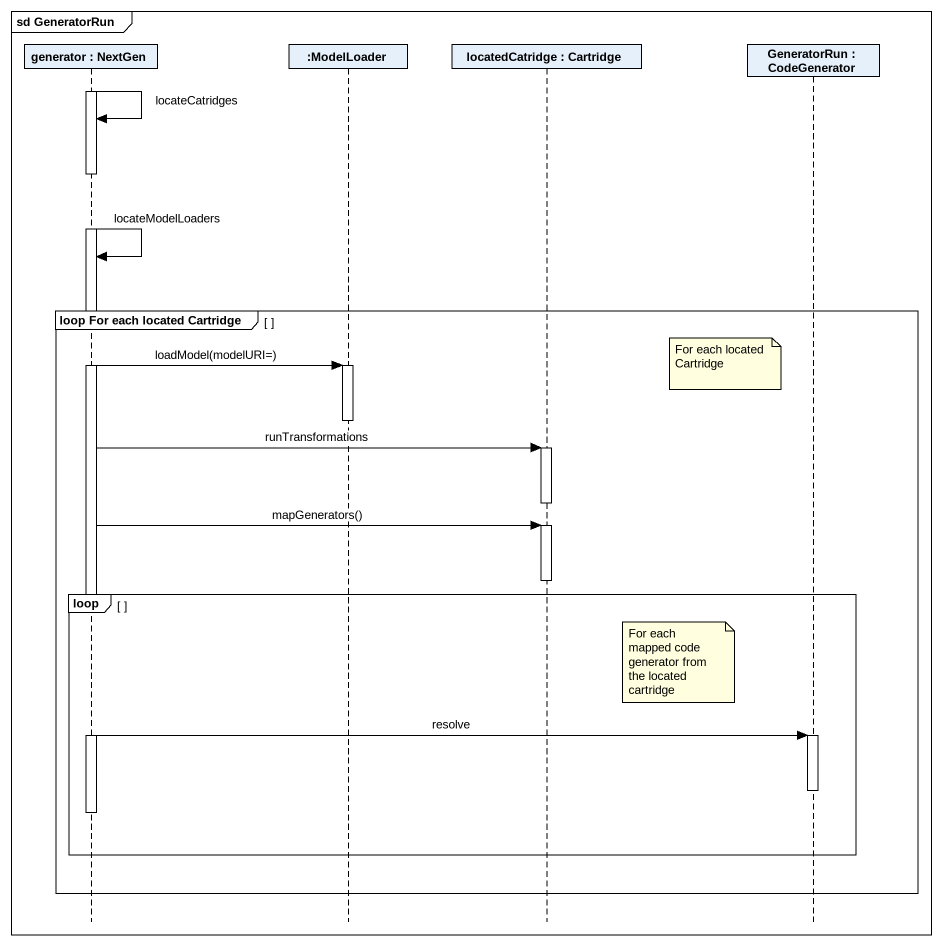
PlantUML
@startuml
mainframe sd GeneratorRun
hide footbox
participant "generator : NextGen" as generator
participant ":ModelLoader" as ModelLoader
participant "locatedCatridge : Cartridge" as locatedCatridge
participant "GeneratorRun : CodeGenerator" as GeneratorRun

activate generator
generator -> generator : locateCatridges
generator -> generator : locateModelLoaders
group loop For each located Cartridge [ ]
  note left of GeneratorRun : For each located Cartridge
  generator -> ModelLoader : loadModel(modelURI=)
  activate ModelLoader
  deactivate ModelLoader
  generator -> locatedCatridge : runTransformations
  activate locatedCatridge
  deactivate locatedCatridge
  generator -> locatedCatridge : mapGenerators()
  activate locatedCatridge
  deactivate locatedCatridge
  loop
    note right of locatedCatridge : For each mapped code generator from the located cartridge
    generator -> GeneratorRun : resolve
    activate GeneratorRun
    deactivate GeneratorRun
    deactivate generator
  end
end
@enduml
